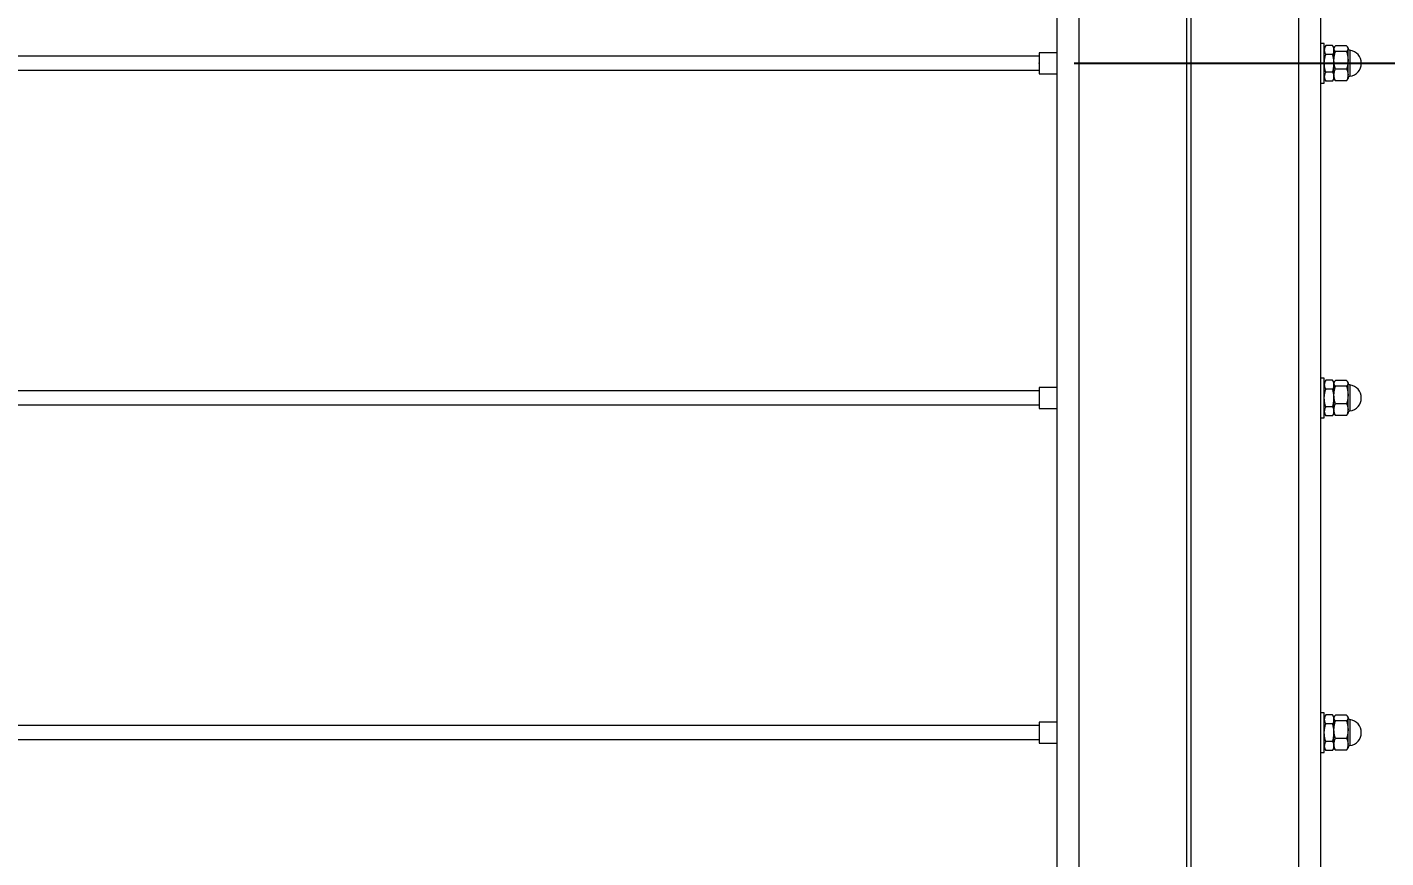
# Model space of a CAD drawing. Header units: inches. Extents: x 0.03 to 2.74, y 0.01 to 1.91.
# Drawn here: x 1.1772 to 1.304, y 1.2084 to 1.286 of the extents above; entities that cross this region are included whole.
import ezdxf

# ---------------------------------------------------------------- set-up
doc = ezdxf.new("R2010")
doc.units = ezdxf.units.IN
doc.header["$MEASUREMENT"] = 0
doc.header["$PDSIZE"] = -1
doc.layers.add('SLD-0_0', color=7, linetype='Continuous')
doc.styles.add('SLDTEXTSTYLE0', font='TXT', dxfattribs={"width": 0.75})
doc.dimstyles.new('SLDDIMSTYLE3', dxfattribs={"dimtxt": 0.01148293963254593, "dimasz": 0.01083333333333333, "dimexe": 0, "dimexo": 0.0625, "dimgap": 0.002870734908136483, "dimtad": 0, "dimtih": 1, "dimtoh": 1, "dimlfac": 8, "dimrnd": 1e-09, "dimzin": 12, "dimdsep": 46, "dimtxsty": 'SLDTEXTSTYLE0', "dimsah": 1, "dimcen": 0.09, "dimadec": 0, "dimazin": 3, "dimtfac": 1, "dimtofl": 0, "dimtmove": 0, "dimatfit": 3, "dimfxl": 1, "dimfrac": 2, "dimtolj": 1, "dimtzin": 12, "dimarcsym": 0})

# ---------------------------------------------------------------- blocks, each defined once
blk = doc.blocks.new('_D_1')
at = {"layer": 'SLD-0_0', "color": 7}
for p, q in [((1.274916898632276, 1.313870532044903), (1.323632973902056, 1.313870532044905)), ((1.320352134007045, 1.282620532044904), (1.320352134007043, 1.313870532044905)), ((1.274916898632277, 1.282620532044902), (1.323632973902058, 1.282620532044904)), ((1.320352134007045, 1.23547238576853), (1.320352134007045, 1.282620532044904)), ((1.371786134281529, 1.23547238576853), (1.320352134007045, 1.23547238576853))]:
    blk.add_line(p, q, dxfattribs=at)
for points in [[(1.320352134007043, 1.313870532044905), (1.318685467340377, 1.303037198711571), (1.32201880067371, 1.303037198711571)], [(1.320352134007045, 1.282620532044904), (1.322018800673711, 1.293453865378237), (1.318685467340377, 1.293453865378237)]]:
    blk.add_solid(points, dxfattribs=at)
at = {"layer": 'SLD-0_0', "color": 7, "char_height": 0.01148293963254593, "attachment_point": 1, "style": 'SLDTEXTSTYLE0'}
for s, insert in [('3"', (1.320352134007045, 1.250274672233684, 4.101049868766404e-05)), ('TYP', (1.347209454744539, 1.250274672233684, 4.101049868766404e-05))]:
    blk.add_mtext(s, dxfattribs=dict(at, insert=insert))

msp = doc.modelspace()

# ---------------------------------------------------------------- linework, layer by layer
at = {"color": 7, "linetype": 'Continuous', "lineweight": 15}
for p, q in [((1.273305379865208, 0.9102503302732504), (1.273305379865208, 1.337333663606584)), ((1.275355904799591, 0.9102503302732502), (1.275355904799591, 1.337333663606584)), ((1.285403476978069, 0.9102503302732502), (1.285403476978069, 1.337333663606584)), ((1.285813581964946, 0.9102503302732502), (1.285813581964946, 1.337333663606584)), ((1.295861154143423, 0.9102503302732504), (1.295861154143424, 1.337333663606584)), ((1.297911679077806, 0.9102503302732502), (1.297911679077807, 1.337333663606584)), ((1.298239763067306, 1.284466004485847), (1.297911679077805, 1.284466004485847)), ((1.298239763067306, 1.282620532044902), (1.298239763067306, 1.284466004485847)), ((1.298368007676241, 1.284278025677439), (1.298239763067308, 1.28405589949897)), ((1.298363122792213, 1.284269030343402), (1.298367964917361, 1.284277877559646)), ((1.299013792188383, 1.284277877559646), (1.298367964917361, 1.284277877559646)), ((1.299141994038437, 1.28405589949897), (1.299013749429503, 1.284278025677439)), ((1.299018634313531, 1.284269030343402), (1.299013792188383, 1.284277877559646)), ((1.299190477916675, 1.284139876039429), (1.299141994038435, 1.28405589949897)), ((1.299141994038434, 1.283977032642263), (1.299141994038435, 1.28405589949897)), ((1.300326128146386, 1.284247948285687), (1.299270195888488, 1.284247948285687)), ((1.30045432999644, 1.284055899498969), (1.300405746421328, 1.284140048719476)), ((1.300454329996439, 1.283977032642263), (1.30045432999644, 1.284055899498969)), ((1.271636058737264, 1.283271573711568), (0.6745478041440871, 1.283271573711568)), ((1.273305379865208, 1.283597094544902), (1.271636058737264, 1.283597094544902)), ((1.271636058737264, 1.283597094544902), (1.271636058737264, 1.281643969544902)), ((1.299013792188384, 1.283435636023048), (1.298367964917361, 1.283435636023047)), ((1.299141994038434, 1.282892408878445), (1.299141994038434, 1.283977032642263)), ((1.299141994038436, 1.283856756791345), (1.299141994038437, 1.283977032642263)), ((1.299141994038436, 1.282606963265675), (1.299141994038436, 1.283856756791345)), ((1.299141994038435, 1.281535908281084), (1.299141994038434, 1.282892408878445)), ((1.300326128146386, 1.283706116998838), (1.299270195888487, 1.283706116998838)), ((1.30045432999644, 1.282892408878445), (1.300454329996439, 1.283977032642263)), ((1.300454329996439, 1.281535908281083), (1.30045432999644, 1.282892408878445)), ((0.6745478041440871, 1.281969490378235), (1.271636058737264, 1.281969490378235)), ((1.271636058737264, 1.281643969544902), (1.273305379865208, 1.281643969544902)), ((1.298239763067306, 1.280775059603957), (1.298239763067306, 1.282620532044902)), ((1.299013792188384, 1.281778290508304), (1.298367964917361, 1.281778290508304)), ((1.299141994038437, 1.281370738519231), (1.299141994038436, 1.282606963265675)), ((1.299141994038435, 1.281185164590833), (1.299141994038435, 1.281535908281084)), ((1.300326128146386, 1.282078700758052), (1.299270195888488, 1.282078700758052)), ((1.30045432999644, 1.281185164590834), (1.300454329996439, 1.281535908281083)), ((1.297911679077805, 1.280775059603957), (1.298239763067306, 1.280775059603957)), ((1.298239763067308, 1.281185164590834), (1.29836800767624, 1.280963038412367)), ((1.299013792188384, 1.28096318653016), (1.298367964917361, 1.280963186530159)), ((1.299013749429505, 1.280963038412367), (1.299141994038437, 1.281185164590834)), ((1.299141994038437, 1.281185164590834), (1.299141994038437, 1.281370738519231)), ((1.299141994038435, 1.281185164590833), (1.299190477916675, 1.281101188050374)), ((1.300326128146386, 1.280993115804115), (1.299270195888487, 1.280993115804115)), ((1.300405746421328, 1.281101015370327), (1.30045432999644, 1.281185164590834)), ((1.273305379865208, 1.252347094544902), (1.271636058737264, 1.252347094544902)), ((1.271636058737264, 1.252347094544902), (1.271636058737264, 1.250393969544902)), ((1.298239763067306, 1.253216004485847), (1.297911679077805, 1.253216004485847)), ((1.298239763067306, 1.251370532044902), (1.298239763067306, 1.253216004485847)), ((1.298368007676241, 1.253028025677439), (1.298239763067308, 1.25280589949897)), ((1.298363122792213, 1.253019030343403), (1.298367964917361, 1.253027877559646)), ((1.299013792188383, 1.253027877559646), (1.298367964917361, 1.253027877559646)), ((1.299141994038437, 1.25280589949897), (1.299013749429503, 1.253028025677439)), ((1.299018634313531, 1.253019030343402), (1.299013792188383, 1.253027877559646)), ((1.299190477916675, 1.252889876039429), (1.299141994038435, 1.25280589949897)), ((1.299141994038434, 1.252727032642263), (1.299141994038435, 1.25280589949897)), ((1.299141994038434, 1.251642408878445), (1.299141994038434, 1.252727032642263)), ((1.299141994038436, 1.252606756791345), (1.299141994038437, 1.252727032642263)), ((1.299141994038436, 1.251356963265675), (1.299141994038436, 1.252606756791345)), ((1.300326128146386, 1.252997948285687), (1.299270195888488, 1.252997948285687)), ((1.300326128146386, 1.252456116998838), (1.299270195888487, 1.252456116998838)), ((1.30045432999644, 1.252805899498969), (1.300405746421328, 1.252890048719476)), ((1.300454329996439, 1.252727032642263), (1.30045432999644, 1.252805899498969)), ((1.30045432999644, 1.251642408878445), (1.300454329996439, 1.252727032642263)), ((1.271636058737264, 1.252021573711568), (0.6745478041440871, 1.252021573711568)), ((1.298239763067306, 1.249525059603957), (1.298239763067306, 1.251370532044902)), ((1.299013792188384, 1.252185636023048), (1.298367964917361, 1.252185636023047)), ((1.299141994038435, 1.250285908281084), (1.299141994038434, 1.251642408878445)), ((1.299141994038437, 1.250120738519231), (1.299141994038436, 1.251356963265675)), ((1.300454329996439, 1.250285908281084), (1.30045432999644, 1.251642408878445)), ((0.6745478041440871, 1.250719490378235), (1.271636058737264, 1.250719490378235)), ((1.271636058737264, 1.250393969544902), (1.273305379865208, 1.250393969544902)), ((1.298239763067308, 1.249935164590834), (1.29836800767624, 1.249713038412367)), ((1.299013792188384, 1.250528290508304), (1.298367964917361, 1.250528290508304)), ((1.299013749429505, 1.249713038412367), (1.299141994038437, 1.249935164590833)), ((1.299141994038435, 1.249935164590833), (1.299141994038435, 1.250285908281084)), ((1.299141994038437, 1.249935164590833), (1.299141994038437, 1.250120738519231)), ((1.299141994038435, 1.249935164590833), (1.299190477916675, 1.249851188050374)), ((1.300326128146386, 1.250828700758052), (1.299270195888488, 1.250828700758052)), ((1.300405746421328, 1.249851015370327), (1.30045432999644, 1.249935164590833)), ((1.30045432999644, 1.249935164590833), (1.300454329996439, 1.250285908281084)), ((1.297911679077805, 1.249525059603957), (1.298239763067306, 1.249525059603957)), ((1.299013792188384, 1.24971318653016), (1.298367964917361, 1.249713186530159)), ((1.300326128146386, 1.249743115804115), (1.299270195888487, 1.249743115804116)), ((1.298239763067306, 1.221966004485847), (1.297911679077805, 1.221966004485847)), ((1.298239763067306, 1.220120532044902), (1.298239763067306, 1.221966004485847)), ((1.271636058737264, 1.220771573711568), (0.6745478041440871, 1.220771573711568)), ((1.273305379865208, 1.221097094544902), (1.271636058737264, 1.221097094544902)), ((1.271636058737264, 1.221097094544902), (1.271636058737264, 1.219143969544902)), ((1.298368007676241, 1.221778025677439), (1.298239763067308, 1.22155589949897)), ((1.298363122792213, 1.221769030343403), (1.298367964917361, 1.221777877559646)), ((1.299013792188383, 1.221777877559646), (1.298367964917361, 1.221777877559646)), ((1.299013792188384, 1.220935636023048), (1.298367964917361, 1.220935636023047)), ((1.299141994038437, 1.22155589949897), (1.299013749429503, 1.221778025677439)), ((1.299018634313531, 1.221769030343402), (1.299013792188383, 1.221777877559646)), ((1.299190477916675, 1.221639876039429), (1.299141994038435, 1.22155589949897)), ((1.299141994038434, 1.221477032642263), (1.299141994038435, 1.22155589949897)), ((1.299141994038434, 1.220392408878445), (1.299141994038434, 1.221477032642263)), ((1.299141994038436, 1.221356756791345), (1.299141994038437, 1.221477032642263)), ((1.299141994038436, 1.220106963265675), (1.299141994038436, 1.221356756791345)), ((1.300326128146386, 1.221747948285687), (1.299270195888488, 1.221747948285687)), ((1.300326128146386, 1.221206116998838), (1.299270195888487, 1.221206116998838)), ((1.30045432999644, 1.221555899498969), (1.300405746421328, 1.221640048719476)), ((1.300454329996439, 1.221477032642263), (1.30045432999644, 1.221555899498969)), ((1.30045432999644, 1.220392408878445), (1.300454329996439, 1.221477032642263)), ((0.6745478041440871, 1.219469490378235), (1.271636058737264, 1.219469490378235)), ((1.298239763067306, 1.218275059603957), (1.298239763067306, 1.220120532044902)), ((1.299141994038435, 1.219035908281084), (1.299141994038434, 1.220392408878445)), ((1.299141994038437, 1.218870738519231), (1.299141994038436, 1.220106963265675)), ((1.300326128146386, 1.219578700758052), (1.299270195888488, 1.219578700758052)), ((1.300454329996439, 1.219035908281084), (1.30045432999644, 1.220392408878445)), ((1.271636058737264, 1.219143969544902), (1.273305379865208, 1.219143969544902)), ((1.297911679077805, 1.218275059603957), (1.298239763067306, 1.218275059603957)), ((1.298239763067308, 1.218685164590834), (1.29836800767624, 1.218463038412367)), ((1.299013792188384, 1.219278290508304), (1.298367964917361, 1.219278290508304)), ((1.299013792188384, 1.21846318653016), (1.298367964917361, 1.218463186530159)), ((1.299013749429505, 1.218463038412367), (1.299141994038437, 1.218685164590833)), ((1.299141994038435, 1.218685164590833), (1.299141994038435, 1.219035908281084)), ((1.299141994038437, 1.218685164590833), (1.299141994038437, 1.218870738519231)), ((1.299141994038435, 1.218685164590833), (1.299190477916675, 1.218601188050374)), ((1.300326128146386, 1.218493115804115), (1.299270195888487, 1.218493115804116)), ((1.300405746421328, 1.218601015370327), (1.30045432999644, 1.218685164590833)), ((1.30045432999644, 1.218685164590833), (1.300454329996439, 1.219035908281084))]:
    msp.add_line(p, q, dxfattribs=at)
at = {"color": 8, "linetype": 'Continuous', "lineweight": 15}
for p, q in [((1.300630089276529, 1.283838228056972), (1.300630089276529, 1.282851179141603)), ((1.300630089276529, 1.282851179141603), (1.300630089276529, 1.281402836032831)), ((1.300630089276529, 1.252588228056972), (1.300630089276529, 1.251601179141603)), ((1.300630089276529, 1.251601179141603), (1.300630089276529, 1.250152836032831)), ((1.300630089276529, 1.221338228056972), (1.300630089276529, 1.220351179141603)), ((1.300630089276529, 1.220351179141603), (1.300630089276529, 1.218902836032831))]:
    msp.add_line(p, q, dxfattribs=at)
at = {"color": 7, "linetype": 'Continuous', "lineweight": 15}
for centre, radius, start, end in [((1.300659382489878, 1.284041177392317), 0.0002050524934382972, 179.999999999938, 261.7867892982636), ((1.30045432999644, 1.282620532044901), 0.001230314960629971, 278.2132107017263, 81.78678929827448), ((1.300659382489878, 1.281199886697486), 0.0002050524934382736, 98.2132107017461, 180.0000000000629), ((1.300659382489878, 1.252791177392317), 0.0002050524934385169, 179.9999999999999, 261.7867892982724), ((1.30045432999644, 1.251370532044902), 0.001230314960630191, 278.2132107017248, 81.786789298273), ((1.300659382489878, 1.249949886697486), 0.0002050524934382736, 98.2132107017461, 179.9999999999999), ((1.300659382489878, 1.221541177392317), 0.0002050524934382972, 179.9999999999999, 261.7867892982636), ((1.30045432999644, 1.220120532044902), 0.001230314960630191, 278.2132107017248, 81.786789298273), ((1.300659382489878, 1.218699886697486), 0.0002050524934382736, 98.2132107017461, 179.9999999999999)]:
    msp.add_arc(centre, radius, start, end, dxfattribs=at)
for points, knots in [([(1.298367964917361, 1.284277877559646), (1.298349639274382, 1.284243884791289), (1.298312926820745, 1.284175785792865), (1.298272639666464, 1.284071271659455), (1.298245030432253, 1.283964769088844), (1.298241522596655, 1.283892837603905), (1.298239763067308, 1.283856756791346)], [0, 0, 0, 0, 0.2472686137512006, 0.4953625653849626, 0.7468740051198964, 1, 1, 1, 1]), ([(1.299013792188383, 1.284277877559646), (1.299032117831362, 1.284243884791289), (1.299068830284999, 1.284175785792865), (1.29910911743928, 1.284071271659456), (1.299136726673492, 1.283964769088844), (1.29914023450909, 1.283892837603904), (1.299141994038436, 1.283856756791345)], [0, 0, 0, 0, 0.2472686137509521, 0.4953625653843564, 0.7468740051193674, 1, 1, 1, 1]), ([(1.299141994038434, 1.283977032642263), (1.299142139012911, 1.28398344992152), (1.299142759841624, 1.284010930836101), (1.299152372199923, 1.284059552149167), (1.29917891539027, 1.284122711531471), (1.299217929666979, 1.28418568144827), (1.299252754509657, 1.284227169674405), (1.299270195888488, 1.284247948285687)], [0, 0, 0, 0, 0.07000203757768725, 0.299771903033431, 0.5308036500301726, 0.765011679709565, 1, 1, 1, 1]), ([(1.300326128146386, 1.284247948285687), (1.300344453789365, 1.28422608003932), (1.300381166243002, 1.284182270554338), (1.300421453397284, 1.284115034464762), (1.300449062631494, 1.284046519172678), (1.300452570467093, 1.28400024417037), (1.300454329996439, 1.283977032642263)], [0, 0, 0, 0, 0.2472686137513899, 0.4953625653847783, 0.7468740051196261, 1, 1, 1, 1]), ([(1.298239763067308, 1.283856756791346), (1.298239908041785, 1.283846781547624), (1.298240528870499, 1.283804064251141), (1.298250141228797, 1.283728485578552), (1.298276684419145, 1.283630308421762), (1.298315698695852, 1.283532425776791), (1.298350523538531, 1.283467935024452), (1.298367964917361, 1.283435636023047)], [0, 0, 0, 0, 0.0700020375778184, 0.2997719030339048, 0.5308036500307461, 0.7650116797102967, 1, 1, 1, 1]), ([(1.298239763067308, 1.282606963265674), (1.298240255526432, 1.282644563505707), (1.29824124143936, 1.282719839931564), (1.298253722884672, 1.282896759512427), (1.298288451785157, 1.283137707103875), (1.29834137227222, 1.283335995651637), (1.298367964917361, 1.283435636023047)], [0, 0, 0, 0, 0.1340924543924405, 0.268455751669223, 0.6323976274505965, 1, 1, 1, 1]), ([(1.299141994038436, 1.283856756791345), (1.299141849063959, 1.283846781547624), (1.299141228235247, 1.283804064251141), (1.299131615876948, 1.283728485578552), (1.299105072686601, 1.283630308421762), (1.299066058409892, 1.283532425776791), (1.299031233567214, 1.283467935024452), (1.299013792188384, 1.283435636023048)], [0, 0, 0, 0, 0.07000203757694616, 0.2997719030326353, 0.5308036500302098, 0.765011679710518, 1, 1, 1, 1]), ([(1.299141994038436, 1.282606963265675), (1.299141501579312, 1.282644563505708), (1.299140515666384, 1.282719839931564), (1.299128034221074, 1.282896759512427), (1.299093305320586, 1.283137707103875), (1.299040384833524, 1.283335995651637), (1.299013792188384, 1.283435636023048)], [0, 0, 0, 0, 0.1340924543914148, 0.2684557516683981, 0.6323976274495599, 1, 1, 1, 1]), ([(1.299270195888487, 1.283706116998838), (1.299251870245508, 1.283727985245205), (1.299215157791872, 1.283771794730187), (1.29917487063759, 1.283839030819763), (1.29914726140338, 1.283907546111848), (1.299143753567781, 1.283953821114156), (1.299141994038434, 1.283977032642263)], [0, 0, 0, 0, 0.2472686137516532, 0.4953625653851363, 0.746874005120002, 1, 1, 1, 1]), ([(1.299141994038434, 1.282892408878445), (1.299142434590054, 1.282927329836041), (1.29914331649091, 1.282997234975499), (1.299154987162557, 1.283168956353198), (1.299189215344181, 1.283407684392546), (1.299243107895809, 1.283606291289793), (1.299270195888487, 1.283706116998838)], [0, 0, 0, 0, 0.1268311099160104, 0.2538918470932647, 0.6249839435598764, 1, 1, 1, 1]), ([(1.299270195888488, 1.282078700758052), (1.2992524709654, 1.282142131308591), (1.299220730141923, 1.282255719271584), (1.299185546008368, 1.282422169441449), (1.299161005773649, 1.282577112541101), (1.299145034870812, 1.282734087709061), (1.299143008962688, 1.282839566769854), (1.299141994038434, 1.282892408878445)], [0, 0, 0, 0, 0.2388183243139991, 0.4276628021220742, 0.6169959266432823, 0.8081254925599836, 1, 1, 1, 1]), ([(1.300454329996439, 1.283977032642263), (1.300454185021962, 1.283970615363006), (1.300453564193251, 1.283943134448425), (1.30044395183495, 1.283894513135359), (1.300417408644603, 1.283831353753054), (1.300378394367895, 1.283768383836256), (1.300343569525216, 1.283726895610121), (1.300326128146386, 1.283706116998838)], [0, 0, 0, 0, 0.07000203757674542, 0.2997719030330738, 0.53080365003042, 0.7650116797092907, 1, 1, 1, 1]), ([(1.300326128146386, 1.283706116998838), (1.300352972021523, 1.283607260308603), (1.300406898610819, 1.28340866736677), (1.300441261273789, 1.283170011506316), (1.300453004536222, 1.282997297776533), (1.300453887913896, 1.28292739261481), (1.30045432999644, 1.282892408878445)], [0, 0, 0, 0, 0.3714016417523741, 0.7461077693553868, 0.8729407293663721, 1, 1, 1, 1]), ([(1.30045432999644, 1.282892408878445), (1.3004533489502, 1.282840469549845), (1.300451383006984, 1.28273638702393), (1.300435722348806, 1.282580231380176), (1.300411225510832, 1.282424365698786), (1.300375818157278, 1.282256531608949), (1.300343852147872, 1.282142131500147), (1.300326128146386, 1.282078700758052)], [0, 0, 0, 0, 0.188597429457265, 0.3779351286957658, 0.569280973408605, 0.7611818050033482, 1, 1, 1, 1]), ([(1.298367964917361, 1.281778290508304), (1.29835821099574, 1.281812997839579), (1.298338695736011, 1.281882438892181), (1.298297250875929, 1.282053058374891), (1.29825129976654, 1.282293820351066), (1.29824362407793, 1.282502163088852), (1.298239763067308, 1.282606963265674)], [0, 0, 0, 0, 0.1285821625221647, 0.2572620937266994, 0.6263893585296983, 1, 1, 1, 1]), ([(1.298367964917361, 1.281778290508304), (1.298349639274383, 1.281745393008582), (1.298312926820746, 1.281679488203238), (1.298272639666465, 1.281578341581735), (1.298245030432253, 1.281475270591748), (1.298241522596655, 1.281405656785042), (1.298239763067308, 1.281370738519231)], [0, 0, 0, 0, 0.2472686137514221, 0.4953625653857852, 0.7468740051196652, 1, 1, 1, 1]), ([(1.299013792188384, 1.281778290508304), (1.299023546110004, 1.281812997839579), (1.299043061369734, 1.281882438892181), (1.299084506229816, 1.282053058374891), (1.299130457339205, 1.282293820351067), (1.299138133027815, 1.282502163088853), (1.299141994038436, 1.282606963265675)], [0, 0, 0, 0, 0.1285821625217266, 0.2572620937266311, 0.6263893585297897, 1, 1, 1, 1]), ([(1.299013792188384, 1.281778290508304), (1.299032117831362, 1.281745393008582), (1.299068830285, 1.281679488203238), (1.29910911743928, 1.281578341581735), (1.299136726673491, 1.281475270591748), (1.29914023450909, 1.281405656785042), (1.299141994038437, 1.281370738519231)], [0, 0, 0, 0, 0.2472686137509002, 0.4953625653853032, 0.7468740051195112, 1, 1, 1, 1]), ([(1.299141994038435, 1.281535908281084), (1.299142134252294, 1.281548765980538), (1.299142504454697, 1.281582713774657), (1.299149101422331, 1.281680126193964), (1.299172485653216, 1.281807110236358), (1.299217935783509, 1.281953940899015), (1.29925275655076, 1.28203706805721), (1.299270195888488, 1.282078700758052)], [0, 0, 0, 0, 0.07000701225175984, 0.1848373923514574, 0.5307703067274904, 0.7649949803329217, 1, 1, 1, 1]), ([(1.299270195888487, 1.280993115804115), (1.299251870245509, 1.281036929883887), (1.299215157791872, 1.281124704286899), (1.29917487063759, 1.281259415015084), (1.29914726140338, 1.281396688686812), (1.299143753567781, 1.281489402871961), (1.299141994038435, 1.281535908281084)], [0, 0, 0, 0, 0.2472686137510786, 0.4953625653849183, 0.7468740051201344, 1, 1, 1, 1]), ([(1.300326128146386, 1.282078700758052), (1.300353006037229, 1.282012784842846), (1.300397970173353, 1.281902513832321), (1.300436744039361, 1.281743971486005), (1.300452505027269, 1.281628794818084), (1.300453872753231, 1.281559180859529), (1.300454329996439, 1.281535908281083)], [0, 0, 0, 0, 0.3712025121231468, 0.6209862366786639, 0.8732922574420303, 1, 1, 1, 1]), ([(1.300454329996439, 1.281535908281083), (1.300454185021962, 1.281523050954503), (1.30045356419325, 1.281467991624942), (1.30044395183495, 1.281370576493724), (1.300417408644603, 1.281244033643962), (1.300378394367895, 1.281117870397418), (1.300343569525216, 1.281034746747768), (1.300326128146386, 1.280993115804115)], [0, 0, 0, 0, 0.07000203757713729, 0.2997719030337023, 0.5308036500300805, 0.7650116797094152, 1, 1, 1, 1]), ([(1.298239763067308, 1.281370738519231), (1.298239908001498, 1.281361084683032), (1.298240528984379, 1.281319721999828), (1.298250161473538, 1.281246487202945), (1.298278955728788, 1.281143444130014), (1.298319602971978, 1.281048869157822), (1.298354745920087, 1.280986606564497), (1.298367964917361, 1.280963186530159)], [0, 0, 0, 0, 0.07000319901042552, 0.299934666821678, 0.5314761537267265, 0.8237650572856267, 1, 1, 1, 1]), ([(1.299141994038437, 1.281370738519231), (1.299141849104246, 1.281361084683032), (1.299141228121365, 1.281319721999827), (1.299131595632207, 1.281246487202945), (1.299102801376957, 1.281143444130014), (1.299062154133766, 1.281048869157821), (1.299027011185658, 1.280986606564497), (1.299013792188384, 1.28096318653016)], [0, 0, 0, 0, 0.07000319901122501, 0.2999346668215744, 0.5314761537271921, 0.8237650572861379, 1, 1, 1, 1]), ([(1.299191394584998, 1.281101717289077), (1.299200396044824, 1.281086312563076), (1.299221766640607, 1.281049739809449), (1.299252441510476, 1.281013874416714), (1.299270195888487, 1.280993115804115)], [0, 0, 0, 0, 0.4212077154117715, 1, 1, 1, 1]), ([(1.300326128146386, 1.280993115804115), (1.300344851842957, 1.281014957237649), (1.300375589133856, 1.281050812683911), (1.300396398654764, 1.281087411828659), (1.300404532004681, 1.281101716514105)], [0, 0, 0, 0, 0.6091524666793903, 1, 1, 1, 1]), ([(1.298367964917361, 1.253027877559646), (1.298349639274382, 1.252993884791289), (1.298312926820745, 1.252925785792865), (1.298272639666464, 1.252821271659455), (1.298245030432253, 1.252714769088844), (1.298241522596655, 1.252642837603905), (1.298239763067308, 1.252606756791346)], [0, 0, 0, 0, 0.2472686137512006, 0.4953625653849627, 0.7468740051198964, 1, 1, 1, 1]), ([(1.298239763067308, 1.252606756791346), (1.298239908041785, 1.252596781547624), (1.298240528870499, 1.252554064251141), (1.298250141228797, 1.252478485578552), (1.298276684419145, 1.252380308421762), (1.298315698695852, 1.252282425776791), (1.298350523538531, 1.252217935024452), (1.298367964917361, 1.252185636023047)], [0, 0, 0, 0, 0.07000203757781838, 0.2997719030339048, 0.5308036500307461, 0.7650116797102966, 1, 1, 1, 1]), ([(1.299013792188383, 1.253027877559646), (1.299032117831362, 1.252993884791289), (1.299068830284999, 1.252925785792865), (1.299109117439281, 1.252821271659456), (1.299136726673492, 1.252714769088844), (1.29914023450909, 1.252642837603905), (1.299141994038436, 1.252606756791345)], [0, 0, 0, 0, 0.2472686137509522, 0.4953625653843565, 0.7468740051193675, 1, 1, 1, 1]), ([(1.299141994038436, 1.252606756791345), (1.299141849063959, 1.252596781547624), (1.299141228235247, 1.252554064251141), (1.299131615876948, 1.252478485578551), (1.299105072686601, 1.252380308421762), (1.299066058409892, 1.252282425776791), (1.299031233567213, 1.252217935024452), (1.299013792188384, 1.252185636023048)], [0, 0, 0, 0, 0.07000203757694616, 0.2997719030326354, 0.5308036500302098, 0.7650116797105181, 1, 1, 1, 1]), ([(1.299141994038434, 1.252727032642263), (1.299142139012911, 1.25273344992152), (1.299142759841624, 1.252760930836101), (1.299152372199923, 1.252809552149167), (1.29917891539027, 1.252872711531471), (1.299217929666979, 1.25293568144827), (1.299252754509657, 1.252977169674405), (1.299270195888488, 1.252997948285687)], [0, 0, 0, 0, 0.07000203757768725, 0.299771903033431, 0.5308036500301726, 0.765011679709565, 1, 1, 1, 1]), ([(1.299270195888487, 1.252456116998838), (1.299251870245508, 1.252477985245205), (1.299215157791872, 1.252521794730187), (1.29917487063759, 1.252589030819763), (1.29914726140338, 1.252657546111848), (1.299143753567781, 1.252703821114156), (1.299141994038434, 1.252727032642263)], [0, 0, 0, 0, 0.2472686137516532, 0.4953625653851363, 0.746874005120002, 1, 1, 1, 1]), ([(1.299141994038434, 1.251642408878445), (1.299142434590054, 1.251677329836041), (1.29914331649091, 1.251747234975499), (1.299154987162557, 1.251918956353198), (1.299189215344181, 1.252157684392546), (1.299243107895809, 1.252356291289794), (1.299270195888487, 1.252456116998838)], [0, 0, 0, 0, 0.1268311099160104, 0.2538918470932647, 0.6249839435598764, 1, 1, 1, 1]), ([(1.300326128146386, 1.252997948285687), (1.300344453789365, 1.25297608003932), (1.300381166243002, 1.252932270554338), (1.300421453397284, 1.252865034464762), (1.300449062631494, 1.252796519172678), (1.300452570467093, 1.25275024417037), (1.300454329996439, 1.252727032642263)], [0, 0, 0, 0, 0.2472686137513899, 0.4953625653847783, 0.7468740051196261, 1, 1, 1, 1]), ([(1.300454329996439, 1.252727032642263), (1.300454185021963, 1.252720615363006), (1.300453564193251, 1.252693134448425), (1.30044395183495, 1.252644513135359), (1.300417408644604, 1.252581353753054), (1.300378394367895, 1.252518383836256), (1.300343569525216, 1.252476895610121), (1.300326128146386, 1.252456116998838)], [0, 0, 0, 0, 0.07000203757674539, 0.2997719030330738, 0.53080365003042, 0.7650116797092907, 1, 1, 1, 1]), ([(1.300326128146386, 1.252456116998838), (1.300352972021523, 1.252357260308603), (1.300406898610819, 1.25215866736677), (1.300441261273789, 1.251920011506316), (1.300453004536222, 1.251747297776533), (1.300453887913896, 1.25167739261481), (1.30045432999644, 1.251642408878445)], [0, 0, 0, 0, 0.3714016417523741, 0.7461077693553868, 0.8729407293663721, 1, 1, 1, 1]), ([(1.298239763067308, 1.251356963265675), (1.298240255526432, 1.251394563505707), (1.29824124143936, 1.251469839931564), (1.298253722884672, 1.251646759512427), (1.298288451785157, 1.251887707103875), (1.29834137227222, 1.252085995651637), (1.298367964917361, 1.252185636023047)], [0, 0, 0, 0, 0.1340924543924405, 0.268455751669223, 0.6323976274505965, 1, 1, 1, 1]), ([(1.298367964917361, 1.250528290508304), (1.29835821099574, 1.250562997839579), (1.298338695736011, 1.250632438892181), (1.298297250875929, 1.250803058374891), (1.29825129976654, 1.251043820351066), (1.29824362407793, 1.251252163088852), (1.298239763067308, 1.251356963265675)], [0, 0, 0, 0, 0.1285821625221647, 0.2572620937266994, 0.6263893585296983, 1, 1, 1, 1]), ([(1.299141994038436, 1.251356963265675), (1.299141501579312, 1.251394563505708), (1.299140515666384, 1.251469839931564), (1.299128034221074, 1.251646759512427), (1.299093305320586, 1.251887707103875), (1.299040384833524, 1.252085995651637), (1.299013792188384, 1.252185636023048)], [0, 0, 0, 0, 0.1340924543914148, 0.2684557516683981, 0.6323976274495599, 1, 1, 1, 1]), ([(1.299013792188384, 1.250528290508304), (1.299023546110004, 1.250562997839579), (1.299043061369734, 1.250632438892181), (1.299084506229816, 1.250803058374891), (1.299130457339205, 1.251043820351067), (1.299138133027815, 1.251252163088853), (1.299141994038436, 1.251356963265675)], [0, 0, 0, 0, 0.1285821625217266, 0.2572620937266311, 0.6263893585297897, 1, 1, 1, 1]), ([(1.299270195888488, 1.250828700758052), (1.2992524709654, 1.250892131308591), (1.299220730141923, 1.251005719271584), (1.299185546008368, 1.251172169441449), (1.299161005773649, 1.251327112541101), (1.299145034870812, 1.251484087709061), (1.299143008962688, 1.251589566769854), (1.299141994038434, 1.251642408878445)], [0, 0, 0, 0, 0.2388183243139991, 0.4276628021220742, 0.6169959266432823, 0.8081254925599836, 1, 1, 1, 1]), ([(1.30045432999644, 1.251642408878445), (1.3004533489502, 1.251590469549845), (1.300451383006984, 1.25148638702393), (1.300435722348806, 1.251330231380176), (1.300411225510832, 1.251174365698786), (1.300375818157278, 1.251006531608949), (1.300343852147872, 1.250892131500148), (1.300326128146386, 1.250828700758052)], [0, 0, 0, 0, 0.188597429457265, 0.3779351286957658, 0.569280973408605, 0.7611818050033482, 1, 1, 1, 1]), ([(1.298367964917361, 1.250528290508304), (1.298349639274383, 1.250495393008582), (1.298312926820745, 1.250429488203238), (1.298272639666465, 1.250328341581735), (1.298245030432253, 1.250225270591748), (1.298241522596655, 1.250155656785042), (1.298239763067308, 1.250120738519231)], [0, 0, 0, 0, 0.2472686137514221, 0.495362565385785, 0.7468740051196651, 1, 1, 1, 1]), ([(1.298239763067308, 1.250120738519231), (1.298239908001498, 1.250111084683032), (1.298240528984379, 1.250069721999828), (1.298250161473538, 1.249996487202945), (1.298278955728788, 1.249893444130014), (1.298319602971978, 1.249798869157822), (1.298354745920087, 1.249736606564497), (1.298367964917361, 1.249713186530159)], [0, 0, 0, 0, 0.07000319901042552, 0.299934666821678, 0.5314761537267264, 0.8237650572856267, 1, 1, 1, 1]), ([(1.299013792188384, 1.250528290508304), (1.299032117831362, 1.250495393008582), (1.299068830285, 1.250429488203238), (1.29910911743928, 1.250328341581735), (1.299136726673491, 1.250225270591748), (1.29914023450909, 1.250155656785042), (1.299141994038437, 1.250120738519231)], [0, 0, 0, 0, 0.2472686137509002, 0.4953625653853032, 0.7468740051195112, 1, 1, 1, 1]), ([(1.299141994038437, 1.250120738519231), (1.299141849104246, 1.250111084683032), (1.299141228121365, 1.250069721999827), (1.299131595632207, 1.249996487202944), (1.299102801376957, 1.249893444130014), (1.299062154133766, 1.249798869157821), (1.299027011185658, 1.249736606564497), (1.299013792188384, 1.24971318653016)], [0, 0, 0, 0, 0.07000319901122498, 0.2999346668216008, 0.5314761537271921, 0.8237650572861379, 1, 1, 1, 1]), ([(1.299141994038435, 1.250285908281084), (1.299142134252294, 1.250298765980538), (1.299142504454697, 1.250332713774657), (1.299149101422331, 1.250430126193963), (1.299172485653216, 1.250557110236358), (1.299217935783509, 1.250703940899015), (1.29925275655076, 1.25078706805721), (1.299270195888488, 1.250828700758052)], [0, 0, 0, 0, 0.07000701225175984, 0.1848373923514574, 0.5307703067274904, 0.7649949803329217, 1, 1, 1, 1]), ([(1.299270195888487, 1.249743115804116), (1.299251870245509, 1.249786929883887), (1.299215157791872, 1.249874704286899), (1.29917487063759, 1.250009415015084), (1.29914726140338, 1.250146688686812), (1.299143753567781, 1.250239402871961), (1.299141994038435, 1.250285908281084)], [0, 0, 0, 0, 0.2472686137510786, 0.4953625653849183, 0.7468740051201344, 1, 1, 1, 1]), ([(1.299191394584998, 1.249851717289077), (1.299200396044824, 1.249836312563076), (1.299221766640607, 1.249799739809449), (1.299252441510476, 1.249763874416714), (1.299270195888487, 1.249743115804116)], [0, 0, 0, 0, 0.4212077154117715, 1, 1, 1, 1]), ([(1.300326128146386, 1.250828700758052), (1.300353006037229, 1.250762784842846), (1.300397970173353, 1.250652513832321), (1.300436744039361, 1.250493971486005), (1.300452505027269, 1.250378794818084), (1.300453872753231, 1.250309180859529), (1.300454329996439, 1.250285908281084)], [0, 0, 0, 0, 0.3712025121231468, 0.6209862366786639, 0.8732922574420303, 1, 1, 1, 1]), ([(1.300454329996439, 1.250285908281084), (1.300454185021962, 1.250273050954503), (1.30045356419325, 1.250217991624942), (1.30044395183495, 1.250120576493724), (1.300417408644603, 1.249994033643962), (1.300378394367895, 1.249867870397418), (1.300343569525216, 1.249784746747768), (1.300326128146386, 1.249743115804115)], [0, 0, 0, 0, 0.07000203757713729, 0.2997719030337024, 0.5308036500300806, 0.7650116797094153, 1, 1, 1, 1]), ([(1.300326128146386, 1.249743115804115), (1.300344851842957, 1.249764957237649), (1.300375589133856, 1.249800812683911), (1.300396398654764, 1.249837411828659), (1.300404532004681, 1.249851716514105)], [0, 0, 0, 0, 0.6091524666793903, 1, 1, 1, 1]), ([(1.298367964917361, 1.221777877559646), (1.298349639274382, 1.221743884791289), (1.298312926820745, 1.221675785792865), (1.298272639666464, 1.221571271659455), (1.298245030432253, 1.221464769088844), (1.298241522596655, 1.221392837603905), (1.298239763067308, 1.221356756791346)], [0, 0, 0, 0, 0.2472686137512006, 0.4953625653849627, 0.7468740051198964, 1, 1, 1, 1]), ([(1.298239763067308, 1.221356756791346), (1.298239908041785, 1.221346781547624), (1.298240528870499, 1.22130406425114), (1.298250141228797, 1.221228485578552), (1.298276684419145, 1.221130308421762), (1.298315698695852, 1.221032425776791), (1.298350523538531, 1.220967935024452), (1.298367964917361, 1.220935636023047)], [0, 0, 0, 0, 0.0700020375778184, 0.2997719030339048, 0.5308036500307461, 0.7650116797102967, 1, 1, 1, 1]), ([(1.298239763067308, 1.220106963265675), (1.298240255526432, 1.220144563505708), (1.29824124143936, 1.220219839931564), (1.298253722884672, 1.220396759512427), (1.298288451785157, 1.220637707103875), (1.29834137227222, 1.220835995651637), (1.298367964917361, 1.220935636023047)], [0, 0, 0, 0, 0.1340924543924405, 0.268455751669223, 0.6323976274505965, 1, 1, 1, 1]), ([(1.299013792188383, 1.221777877559646), (1.299032117831362, 1.221743884791289), (1.299068830284999, 1.221675785792865), (1.299109117439281, 1.221571271659456), (1.299136726673492, 1.221464769088844), (1.29914023450909, 1.221392837603904), (1.299141994038436, 1.221356756791345)], [0, 0, 0, 0, 0.2472686137509521, 0.4953625653843565, 0.7468740051193675, 1, 1, 1, 1]), ([(1.299141994038436, 1.221356756791345), (1.299141849063959, 1.221346781547624), (1.299141228235247, 1.221304064251141), (1.299131615876948, 1.221228485578552), (1.299105072686601, 1.221130308421762), (1.299066058409892, 1.221032425776791), (1.299031233567214, 1.220967935024452), (1.299013792188384, 1.220935636023048)], [0, 0, 0, 0, 0.07000203757694616, 0.2997719030326353, 0.5308036500302098, 0.765011679710518, 1, 1, 1, 1]), ([(1.299141994038436, 1.220106963265675), (1.299141501579312, 1.220144563505708), (1.299140515666384, 1.220219839931564), (1.299128034221074, 1.220396759512427), (1.299093305320586, 1.220637707103875), (1.299040384833524, 1.220835995651637), (1.299013792188384, 1.220935636023048)], [0, 0, 0, 0, 0.1340924543914148, 0.2684557516683981, 0.6323976274495599, 1, 1, 1, 1]), ([(1.299141994038434, 1.221477032642263), (1.299142139012911, 1.22148344992152), (1.299142759841624, 1.221510930836101), (1.299152372199923, 1.221559552149167), (1.29917891539027, 1.221622711531471), (1.299217929666979, 1.22168568144827), (1.299252754509657, 1.221727169674405), (1.299270195888488, 1.221747948285687)], [0, 0, 0, 0, 0.07000203757768725, 0.299771903033431, 0.5308036500301726, 0.765011679709565, 1, 1, 1, 1]), ([(1.299270195888487, 1.221206116998838), (1.299251870245508, 1.221227985245205), (1.299215157791872, 1.221271794730187), (1.29917487063759, 1.221339030819763), (1.29914726140338, 1.221407546111849), (1.299143753567781, 1.221453821114156), (1.299141994038434, 1.221477032642263)], [0, 0, 0, 0, 0.2472686137516532, 0.4953625653851363, 0.746874005120002, 1, 1, 1, 1]), ([(1.299141994038434, 1.220392408878445), (1.299142434590054, 1.220427329836041), (1.29914331649091, 1.220497234975499), (1.299154987162557, 1.220668956353198), (1.299189215344181, 1.220907684392546), (1.299243107895809, 1.221106291289793), (1.299270195888487, 1.221206116998838)], [0, 0, 0, 0, 0.1268311099160104, 0.2538918470932647, 0.6249839435598764, 1, 1, 1, 1]), ([(1.300326128146386, 1.221747948285687), (1.300344453789365, 1.22172608003932), (1.300381166243002, 1.221682270554338), (1.300421453397284, 1.221615034464762), (1.300449062631494, 1.221546519172677), (1.300452570467093, 1.22150024417037), (1.300454329996439, 1.221477032642263)], [0, 0, 0, 0, 0.2472686137513898, 0.4953625653847782, 0.746874005119626, 1, 1, 1, 1]), ([(1.300454329996439, 1.221477032642263), (1.300454185021962, 1.221470615363006), (1.300453564193251, 1.221443134448425), (1.30044395183495, 1.221394513135359), (1.300417408644603, 1.221331353753054), (1.300378394367895, 1.221268383836255), (1.300343569525216, 1.221226895610121), (1.300326128146386, 1.221206116998838)], [0, 0, 0, 0, 0.07000203757674542, 0.2997719030330738, 0.53080365003042, 0.7650116797092907, 1, 1, 1, 1]), ([(1.300326128146386, 1.221206116998838), (1.300352972021523, 1.221107260308603), (1.300406898610819, 1.22090866736677), (1.300441261273789, 1.220670011506316), (1.300453004536222, 1.220497297776533), (1.300453887913896, 1.22042739261481), (1.30045432999644, 1.220392408878445)], [0, 0, 0, 0, 0.3714016417523741, 0.7461077693553868, 0.8729407293663721, 1, 1, 1, 1]), ([(1.298367964917361, 1.219278290508304), (1.29835821099574, 1.219312997839579), (1.298338695736011, 1.219382438892181), (1.298297250875929, 1.219553058374891), (1.29825129976654, 1.219793820351066), (1.29824362407793, 1.220002163088852), (1.298239763067308, 1.220106963265675)], [0, 0, 0, 0, 0.1285821625221647, 0.2572620937266994, 0.6263893585296983, 1, 1, 1, 1]), ([(1.299013792188384, 1.219278290508304), (1.299023546110004, 1.219312997839579), (1.299043061369734, 1.219382438892181), (1.299084506229816, 1.219553058374891), (1.299130457339205, 1.219793820351067), (1.299138133027815, 1.220002163088853), (1.299141994038436, 1.220106963265675)], [0, 0, 0, 0, 0.1285821625217266, 0.2572620937266311, 0.6263893585297897, 1, 1, 1, 1]), ([(1.299270195888488, 1.219578700758052), (1.2992524709654, 1.219642131308591), (1.299220730141923, 1.219755719271584), (1.299185546008368, 1.219922169441449), (1.299161005773649, 1.220077112541101), (1.299145034870812, 1.220234087709061), (1.299143008962688, 1.220339566769854), (1.299141994038434, 1.220392408878445)], [0, 0, 0, 0, 0.2388183243139991, 0.4276628021220742, 0.6169959266432823, 0.8081254925599836, 1, 1, 1, 1]), ([(1.299141994038435, 1.219035908281084), (1.299142134252294, 1.219048765980538), (1.299142504454697, 1.219082713774657), (1.299149101422331, 1.219180126193963), (1.299172485653216, 1.219307110236358), (1.299217935783509, 1.219453940899015), (1.29925275655076, 1.21953706805721), (1.299270195888488, 1.219578700758052)], [0, 0, 0, 0, 0.07000701225175984, 0.1848373923514574, 0.5307703067274904, 0.7649949803329217, 1, 1, 1, 1]), ([(1.30045432999644, 1.220392408878445), (1.3004533489502, 1.220340469549845), (1.300451383006984, 1.22023638702393), (1.300435722348806, 1.220080231380176), (1.300411225510832, 1.219924365698786), (1.300375818157278, 1.219756531608949), (1.300343852147872, 1.219642131500148), (1.300326128146386, 1.219578700758052)], [0, 0, 0, 0, 0.188597429457265, 0.3779351286957658, 0.569280973408605, 0.7611818050033482, 1, 1, 1, 1]), ([(1.300326128146386, 1.219578700758052), (1.300353006037229, 1.219512784842846), (1.300397970173353, 1.219402513832321), (1.300436744039361, 1.219243971486005), (1.300452505027269, 1.219128794818084), (1.300453872753231, 1.219059180859529), (1.300454329996439, 1.219035908281084)], [0, 0, 0, 0, 0.3712025121231468, 0.6209862366786639, 0.8732922574420303, 1, 1, 1, 1]), ([(1.298367964917361, 1.219278290508304), (1.298349639274383, 1.219245393008582), (1.298312926820746, 1.219179488203238), (1.298272639666465, 1.219078341581735), (1.298245030432253, 1.218975270591748), (1.298241522596655, 1.218905656785042), (1.298239763067308, 1.218870738519231)], [0, 0, 0, 0, 0.2472686137514221, 0.4953625653857852, 0.7468740051196652, 1, 1, 1, 1]), ([(1.298239763067308, 1.218870738519231), (1.298239908001498, 1.218861084683032), (1.298240528984379, 1.218819721999828), (1.298250161473538, 1.218746487202945), (1.298278955728788, 1.218643444130014), (1.298319602971978, 1.218548869157822), (1.298354745920087, 1.218486606564497), (1.298367964917361, 1.218463186530159)], [0, 0, 0, 0, 0.07000319901042552, 0.299934666821678, 0.5314761537267264, 0.8237650572856267, 1, 1, 1, 1]), ([(1.299013792188384, 1.219278290508304), (1.299032117831362, 1.219245393008582), (1.299068830285, 1.219179488203238), (1.29910911743928, 1.219078341581735), (1.299136726673491, 1.218975270591748), (1.29914023450909, 1.218905656785042), (1.299141994038437, 1.218870738519231)], [0, 0, 0, 0, 0.2472686137509002, 0.4953625653853032, 0.7468740051195112, 1, 1, 1, 1]), ([(1.299141994038437, 1.218870738519231), (1.299141849104246, 1.218861084683032), (1.299141228121365, 1.218819721999827), (1.299131595632207, 1.218746487202944), (1.299102801376957, 1.218643444130014), (1.299062154133766, 1.218548869157821), (1.299027011185658, 1.218486606564497), (1.299013792188384, 1.21846318653016)], [0, 0, 0, 0, 0.07000319901122498, 0.2999346668216008, 0.5314761537271921, 0.8237650572861379, 1, 1, 1, 1]), ([(1.299270195888487, 1.218493115804116), (1.299251870245509, 1.218536929883887), (1.299215157791872, 1.2186247042869), (1.29917487063759, 1.218759415015084), (1.29914726140338, 1.218896688686812), (1.299143753567781, 1.218989402871961), (1.299141994038435, 1.219035908281084)], [0, 0, 0, 0, 0.2472686137510785, 0.4953625653849183, 0.7468740051201344, 1, 1, 1, 1]), ([(1.299191394584998, 1.218601717289077), (1.299200396044824, 1.218586312563076), (1.299221766640607, 1.218549739809449), (1.299252441510476, 1.218513874416714), (1.299270195888487, 1.218493115804116)], [0, 0, 0, 0, 0.4212077154117714, 1, 1, 1, 1]), ([(1.300454329996439, 1.219035908281084), (1.300454185021962, 1.219023050954503), (1.30045356419325, 1.218967991624942), (1.30044395183495, 1.218870576493724), (1.300417408644603, 1.218744033643962), (1.300378394367895, 1.218617870397418), (1.300343569525216, 1.218534746747768), (1.300326128146386, 1.218493115804115)], [0, 0, 0, 0, 0.07000203757713729, 0.2997719030337023, 0.5308036500300805, 0.7650116797094152, 1, 1, 1, 1]), ([(1.300326128146386, 1.218493115804115), (1.300344851842957, 1.218514957237649), (1.300375589133856, 1.218550812683911), (1.300396398654764, 1.218587411828659), (1.300404532004681, 1.218601716514105)], [0, 0, 0, 0, 0.6091524666793903, 1, 1, 1, 1])]:
    msp.add_open_spline(points, degree=3, knots=knots, dxfattribs=at)
at = {"layer": 'SLD-0_0', "color": 7, "lineweight": 15}
msp.add_point((1.271636058737264, 1.282620532044902), dxfattribs=at)

# ---------------------------------------------------------------- dimensions: what is measured, and where the dimension line sits
at = {"layer": 'SLD-0_0', "color": 7}
dim = msp.add_linear_dim(base=(1.320352134007043, 1.313870532044905), p1=(1.271636058737264, 1.282620532044902), p2=(1.271636058737263, 1.313870532044903), angle=90.0000000000002, text='<> TYP', dimstyle='SLDDIMSTYLE3', dxfattribs=at)
dim.commit()
dim.dimension.update_dxf_attribs({"geometry": '_D_1', "text_midpoint": (1.320352134007046, 1.244586969087196)})

doc.saveas('drawing.dxf')
